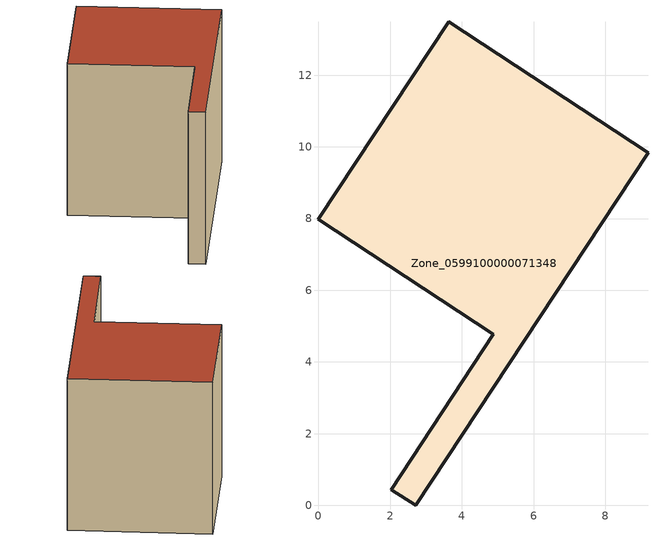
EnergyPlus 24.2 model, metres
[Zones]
Zone_0599100000071348
 floor ground (C_G): 4.88,4.77 0,7.98 3.63,13.49 9.19,9.84 2.72,0 2.03,0.44 z0
 wall outside (C_F): 9.19,9.84 3.63,13.49 0,7.98 4.88,4.77 2.03,0.44 2.72,0 9.19,9.84 z0:7.56
 roof outside (C_R): 2.72,0 9.19,9.84 3.63,13.49 0,7.98 4.88,4.77 2.03,0.44 z7.56
[BUILDING]
Pand.0599100000071348: North Axis=0; Terrain=City; Loads Convergence Tolerance Value=0.04; Temperature Convergence Tolerance Value=0.4; Solar Distribution=FullExterior; Maximum Number of Warmup Days=25; Minimum Number of Warmup Days=1
[Site:Location]
Rotterdam.The.Hague.AP_ZH_NLD Design_Conditions: Latitude=51.96; Longitude=4.45; Time Zone=1; Elevation=-4.5
[SITE:GROUNDTEMPERATURE:BUILDINGSURFACE]
18, 18, 18, 18, 18, 18, 18, 18, 18, 18, 18, 18
[MATERIAL] Thermal Absorptance=0.9; Solar Absorptance=0.7; Visible Absorptance=0.7
Name | Roughness | Thickness | Conductivity | Density | Specific Heat
G.TI.1946 | MediumSmooth | 0.15 | 1 | 540 | 1210
F.TI.1946 | Rough | 0.3 | 0.857143 | 1920 | 840
R.TI.1946 | MediumRough | 0.2 | 0.1 | 1500 | 1000
[CONSTRUCTION]
C_G: G.TI.1946
C_F: F.TI.1946
C_R: R.TI.1946
[ZONE]
Zone_0599100000071348: Type=1; Multiplier=1; Ceiling Height=Autocalculate; Volume=Autocalculate; Floor Area=autocalculate; Part of Total Floor Area=Yes
[ZONEINFILTRATION:DESIGNFLOWRATE]
Infil_Zone_0599100000071348: Zone or ZoneList or Space or SpaceList=Zone_0599100000071348; Schedule=AlwaysOn; Design Flow Rate Calculation Method=Flow/Area; Flow Rate per Floor Area=0.003; Constant Term Coefficient=1; Temperature Term Coefficient=0; Velocity Term Coefficient=0; Velocity Squared Term Coefficient=0
[HVACTEMPLATE:ZONE:IDEALLOADSAIRSYSTEM]
Zone_0599100000071348: Maximum Heating Supply Air Temperature=50; Minimum Cooling Supply Air Temperature=13; Maximum Heating Supply Air Humidity Ratio=0.0156; Minimum Cooling Supply Air Humidity Ratio=0.0077; Heating Limit=NoLimit; Cooling Limit=NoLimit; Dehumidification Control Type=ConstantSensibleHeatRatio; Cooling Sensible Heat Ratio=0.7; Dehumidification Setpoint=60; Humidification Control Type=None; Humidification Setpoint=30; Outdoor Air Method=None; Outdoor Air Flow Rate per Person=0.00944; Outdoor Air Flow Rate per Zone Floor Area=0; Outdoor Air Flow Rate per Zone=0; Demand Controlled Ventilation Type=None; Outdoor Air Economizer Type=NoEconomizer; Heat Recovery Type=None; Sensible Heat Recovery Effectiveness=0.7; Latent Heat Recovery Effectiveness=0.65
[ZONECONTROL:THERMOSTAT]
ThermostatControl_Zone_0599100000071348: Zone or ZoneList=Zone_0599100000071348; Control Type Schedule=DualSetpointControlType; Control 1=Thermostat_Zone_0599100000071348; Temperature Difference Between Cutout And Setpoint=0
[THERMOSTATSETPOINT:DUALSETPOINT]
Thermostat_Zone_0599100000071348: Heating Setpoint Temperature Schedule=HeatingSetpoint_Zone_0599100000071348; Cooling Setpoint Temperature Schedule=CoolingSetpoint_Zone_0599100000071348
[SCHEDULE:COMPACT]
HeatingSetpoint_Zone_0599100000071348: Through: 12/31, For: AllDays, Until: 24:00, 21
CoolingSetpoint_Zone_0599100000071348: Through: 12/31, For: AllDays, Until: 24:00, 24
DualSetpointControlType: Through: 12/31, For: AllDays, Until: 24:00, 4
AlwaysOn: Through: 12/31, For: AllDays, Until: 24:00, 1
